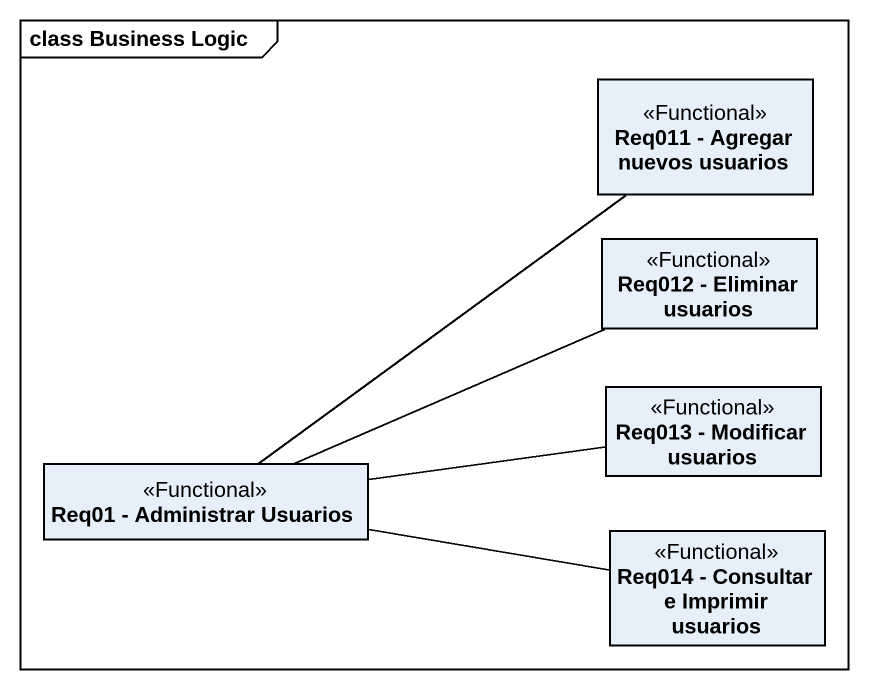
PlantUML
@startuml
mainframe class Business Logic
hide circle
hide empty members
class "Req011 - Agregar nuevos usuarios" as Req011_Agregar_nuevos <<Functional>>
class "Req012 - Eliminar usuarios" as Req012_Eliminar_usuarios <<Functional>>
class "Req013 - Modificar usuarios" as Req013_Modificar_usuarios <<Functional>>
class "Req01 - Administrar Usuarios" as Req01_Administrar_Usuarios <<Functional>>
class "Req014 - Consultar e Imprimir usuarios" as Req014_Consultar_e_Imprimir <<Functional>>
Req01_Administrar_Usuarios -up- Req011_Agregar_nuevos
Req01_Administrar_Usuarios -right- Req012_Eliminar_usuarios
Req01_Administrar_Usuarios -right- Req013_Modificar_usuarios
Req01_Administrar_Usuarios -right- Req014_Consultar_e_Imprimir
@enduml
